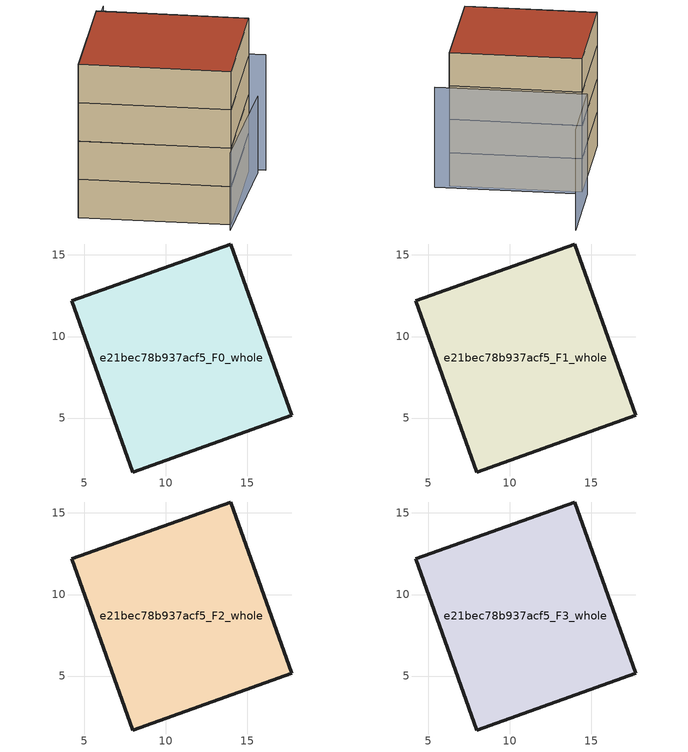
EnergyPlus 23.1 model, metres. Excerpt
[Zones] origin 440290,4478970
e21bec78b937acf5_F0_whole
 floor ground (EU_floor_Construction): 17.72,5.17 13.97,15.67 4.22,12.19 7.97,1.7 z0
 wall outside (EU_wall_Construction): 4.22,12.19 13.97,15.67 17.72,5.17 7.97,1.7 4.22,12.19 z0:3
e21bec78b937acf5_F1_whole
 floor to e21bec78b937acf5_F0_whole (EU_floor_Construction): 17.72,5.17 13.97,15.67 4.22,12.19 7.96,1.7 z3
 wall outside (EU_wall_Construction): 4.22,12.19 13.97,15.67 17.72,5.17 7.97,1.7 4.22,12.19 z3:6
e21bec78b937acf5_F2_whole
 floor to e21bec78b937acf5_F1_whole (EU_floor_Construction): 17.72,5.17 13.97,15.67 4.22,12.19 7.96,1.7 z6
 wall outside (EU_wall_Construction): 4.22,12.19 13.97,15.67 17.72,5.17 7.97,1.7 4.22,12.19 z6:9
e21bec78b937acf5_F3_whole
 floor to e21bec78b937acf5_F2_whole (EU_floor_Construction): 17.72,5.17 13.97,15.67 4.22,12.19 7.96,1.7 z9
 wall outside (EU_wall_Construction): 4.22,12.19 13.97,15.67 17.72,5.17 7.97,1.7 4.22,12.19 z9:12
 roof outside (EU_roof_Construction): 13.97,15.67 17.72,5.17 7.97,1.7 4.22,12.19 z12
shading: 7.07,1.32 17.78,4.49 z0:6; 18.52,4.21 14.17,16.27 / 14.17,16.27 21.62,18.96 z0:9
[Building]
EU S2 Campaign: North Axis=0; Terrain=City; Solar Distribution=FullExterior
[Site:Location]
Madrid: Latitude=40.5; Longitude=-3.5; Time Zone=1; Elevation=609
[SizingPeriod:WeatherFileDays]
AnnualSizingPeriod: Begin Month=1; Begin Day of Month=1; End Month=12; End Day of Month=31; Day of Week for Start Day=Monday; Use Weather File Daylight Saving Period=No; Use Weather File Rain and Snow Indicators=No
[MATERIAL]
EU_InternalMass_Material: Roughness=MediumRough; Thickness=0.1; Conductivity=1; Density=1800; Specific Heat=900; Thermal Absorptance=0.9; Solar Absorptance=0.7; Visible Absorptance=0.7
[MATERIAL:NOMASS] Roughness=MediumRough; Thermal Absorptance=0.9; Solar Absorptance=0.7; Visible Absorptance=0.7
Name | Thermal Resistance
EU_wall_NoMass | 0.609216
EU_roof_NoMass | 0.513268
EU_floor_NoMass | 0.568163
[CONSTRUCTION]
EU_wall_Construction: EU_wall_NoMass
EU_roof_Construction: EU_roof_NoMass
EU_floor_Construction: EU_floor_NoMass
EU_InternalMass_Construction: EU_InternalMass_Material
[ZONE] Type=1; Multiplier=1; Ceiling Height=autocalculate; Floor Area=autocalculate; Part of Total Floor Area=Yes
Name | Volume
e21bec78b937acf5_F0_whole | 346.182
e21bec78b937acf5_F1_whole; e21bec78b937acf5_F2_whole; e21bec78b937acf5_F3_whole | 346.181
[INTERNALMASS] Construction=EU_InternalMass_Construction; Surface Area=115.394
Name | Zone or ZoneList
e21bec78b937acf5_F0_whole_EU_InternalMass | e21bec78b937acf5_F0_whole
e21bec78b937acf5_F1_whole_EU_InternalMass | e21bec78b937acf5_F1_whole
e21bec78b937acf5_F2_whole_EU_InternalMass | e21bec78b937acf5_F2_whole
e21bec78b937acf5_F3_whole_EU_InternalMass | e21bec78b937acf5_F3_whole
[OTHEREQUIPMENT] Fuel Type=Electricity; Design Level Calculation Method=Watts/Area; Power per Zone Floor Area=1; Fraction Latent=0; Fraction Radiant=0; Fraction Lost=0; Carbon Dioxide Generation Rate=0; EndUse Subcategory=EU_Step8_InternalGains
Name | Zone or ZoneList or Space or SpaceList | Schedule
EU_Step8_InternalGain_e21bec78b937acf5_F0_whole_f000 | e21bec78b937acf5_F0_whole | EU_Step8_GainSchedule_e21bec78b937acf5_F0_whole_f000
EU_Step8_InternalGain_e21bec78b937acf5_F1_whole_f000 | e21bec78b937acf5_F1_whole | EU_Step8_GainSchedule_e21bec78b937acf5_F1_whole_f000
EU_Step8_InternalGain_e21bec78b937acf5_F2_whole_f000 | e21bec78b937acf5_F2_whole | EU_Step8_GainSchedule_e21bec78b937acf5_F2_whole_f000
EU_Step8_InternalGain_e21bec78b937acf5_F3_whole_f000 | e21bec78b937acf5_F3_whole | EU_Step8_GainSchedule_e21bec78b937acf5_F3_whole_f000
[ZONEVENTILATION:DESIGNFLOWRATE] Schedule=EU_AlwaysOn; Design Flow Rate Calculation Method=AirChanges/Hour; Air Changes per Hour=0.752966; Ventilation Type=Natural; Fan Pressure Rise=0; Fan Total Efficiency=1; Constant Term Coefficient=1; Temperature Term Coefficient=0; Velocity Term Coefficient=0; Velocity Squared Term Coefficient=0; Minimum Indoor Temperature=-100; Maximum Indoor Temperature=100; Delta Temperature=-100; Minimum Outdoor Temperature=-100; Maximum Outdoor Temperature=100; Maximum Wind Speed=40
Name | Zone or ZoneList or Space or SpaceList
EU_ConstantAir_e21bec78b937acf5_F0_whole | e21bec78b937acf5_F0_whole
EU_ConstantAir_e21bec78b937acf5_F1_whole | e21bec78b937acf5_F1_whole
EU_ConstantAir_e21bec78b937acf5_F2_whole | e21bec78b937acf5_F2_whole
EU_ConstantAir_e21bec78b937acf5_F3_whole | e21bec78b937acf5_F3_whole
[HVACTEMPLATE:THERMOSTAT] Constant Heating Setpoint=20; Constant Cooling Setpoint=50
EU_HeatOnly_e21bec78b937acf5_F0_whole; EU_HeatOnly_e21bec78b937acf5_F1_whole; EU_HeatOnly_e21bec78b937acf5_F2_whole; EU_HeatOnly_e21bec78b937acf5_F3_whole
[HVACTEMPLATE:ZONE:IDEALLOADSAIRSYSTEM] System Availability Schedule=EU_AlwaysOn; Maximum Heating Supply Air Temperature=50; Minimum Cooling Supply Air Temperature=13; Maximum Heating Supply Air Humidity Ratio=0.0156; Minimum Cooling Supply Air Humidity Ratio=0.0077; Heating Limit=NoLimit; Cooling Limit=NoLimit; Heating Availability Schedule=EU_AlwaysOn; Cooling Availability Schedule=EU_CoolingOff; Dehumidification Control Type=ConstantSensibleHeatRatio; Cooling Sensible Heat Ratio=0.7; Dehumidification Setpoint=60; Humidification Control Type=None; Humidification Setpoint=30; Outdoor Air Method=None; Outdoor Air Flow Rate per Person=0.00944; Outdoor Air Flow Rate per Zone Floor Area=0; Outdoor Air Flow Rate per Zone=0; Demand Controlled Ventilation Type=None; Outdoor Air Economizer Type=NoEconomizer; Heat Recovery Type=None; Sensible Heat Recovery Effectiveness=0.7; Latent Heat Recovery Effectiveness=0.65
Name | Template Thermostat
e21bec78b937acf5_F0_whole | EU_HeatOnly_e21bec78b937acf5_F0_whole
e21bec78b937acf5_F1_whole | EU_HeatOnly_e21bec78b937acf5_F1_whole
e21bec78b937acf5_F2_whole | EU_HeatOnly_e21bec78b937acf5_F2_whole
e21bec78b937acf5_F3_whole | EU_HeatOnly_e21bec78b937acf5_F3_whole
[SIZING:ZONE] Zone Cooling Design Supply Air Temperature Input Method=SupplyAirTemperature; Zone Cooling Design Supply Air Temperature=13; Zone Heating Design Supply Air Temperature Input Method=SupplyAirTemperature; Zone Heating Design Supply Air Temperature=50; Zone Cooling Design Supply Air Humidity Ratio=0.008; Zone Heating Design Supply Air Humidity Ratio=0.008; Cooling Design Air Flow Method=DesignDay; Cooling Design Air Flow Rate=0; Cooling Minimum Air Flow per Zone Floor Area=0.000762; Cooling Minimum Air Flow=0; Cooling Minimum Air Flow Fraction=0.2; Heating Design Air Flow Method=DesignDay; Heating Design Air Flow Rate=0; Heating Maximum Air Flow per Zone Floor Area=0.002032; Heating Maximum Air Flow=0.141576; Heating Maximum Air Flow Fraction=0.3; Account for Dedicated Outdoor Air System=No; Dedicated Outdoor Air System Control Strategy=NeutralSupplyAir; Dedicated Outdoor Air Low Setpoint Temperature for Design=autosize; Dedicated Outdoor Air High Setpoint Temperature for Design=autosize; Zone Load Sizing Method=Sensible Load Only No Latent Load; Zone Latent Cooling Design Supply Air Humidity Ratio Input Method=HumidityRatioDifference; Zone Cooling Design Supply Air Humidity Ratio Difference=0.005; Zone Latent Heating Design Supply Air Humidity Ratio Input Method=HumidityRatioDifference; Zone Humidification Design Supply Air Humidity Ratio Difference=0.005
e21bec78b937acf5_F0_whole; e21bec78b937acf5_F1_whole; e21bec78b937acf5_F2_whole; e21bec78b937acf5_F3_whole
[SCHEDULE:CONSTANT]
Name | Hourly Value
EU_AlwaysOn | 1
EU_CoolingOff | 0
[SCHEDULE:FILE] Column Number=1; Rows to Skip at Top=0; Number of Hours of Data=8760; Column Separator=Comma; Interpolate to Timestep=No; Minutes per Item=60; Adjust Schedule for Daylight Savings=Yes
Name | File
EU_Step8_GainSchedule_e21bec78b937acf5_F0_whole_f000 | ../../schedules/e21bec78b937acf5/e21bec78b937acf5_F0_whole_f000_gain.csv
EU_Step8_GainSchedule_e21bec78b937acf5_F1_whole_f000 | ../../schedules/e21bec78b937acf5/e21bec78b937acf5_F1_whole_f000_gain.csv
EU_Step8_GainSchedule_e21bec78b937acf5_F2_whole_f000 | ../../schedules/e21bec78b937acf5/e21bec78b937acf5_F2_whole_f000_gain.csv
EU_Step8_GainSchedule_e21bec78b937acf5_F3_whole_f000 | ../../schedules/e21bec78b937acf5/e21bec78b937acf5_F3_whole_f000_gain.csv
